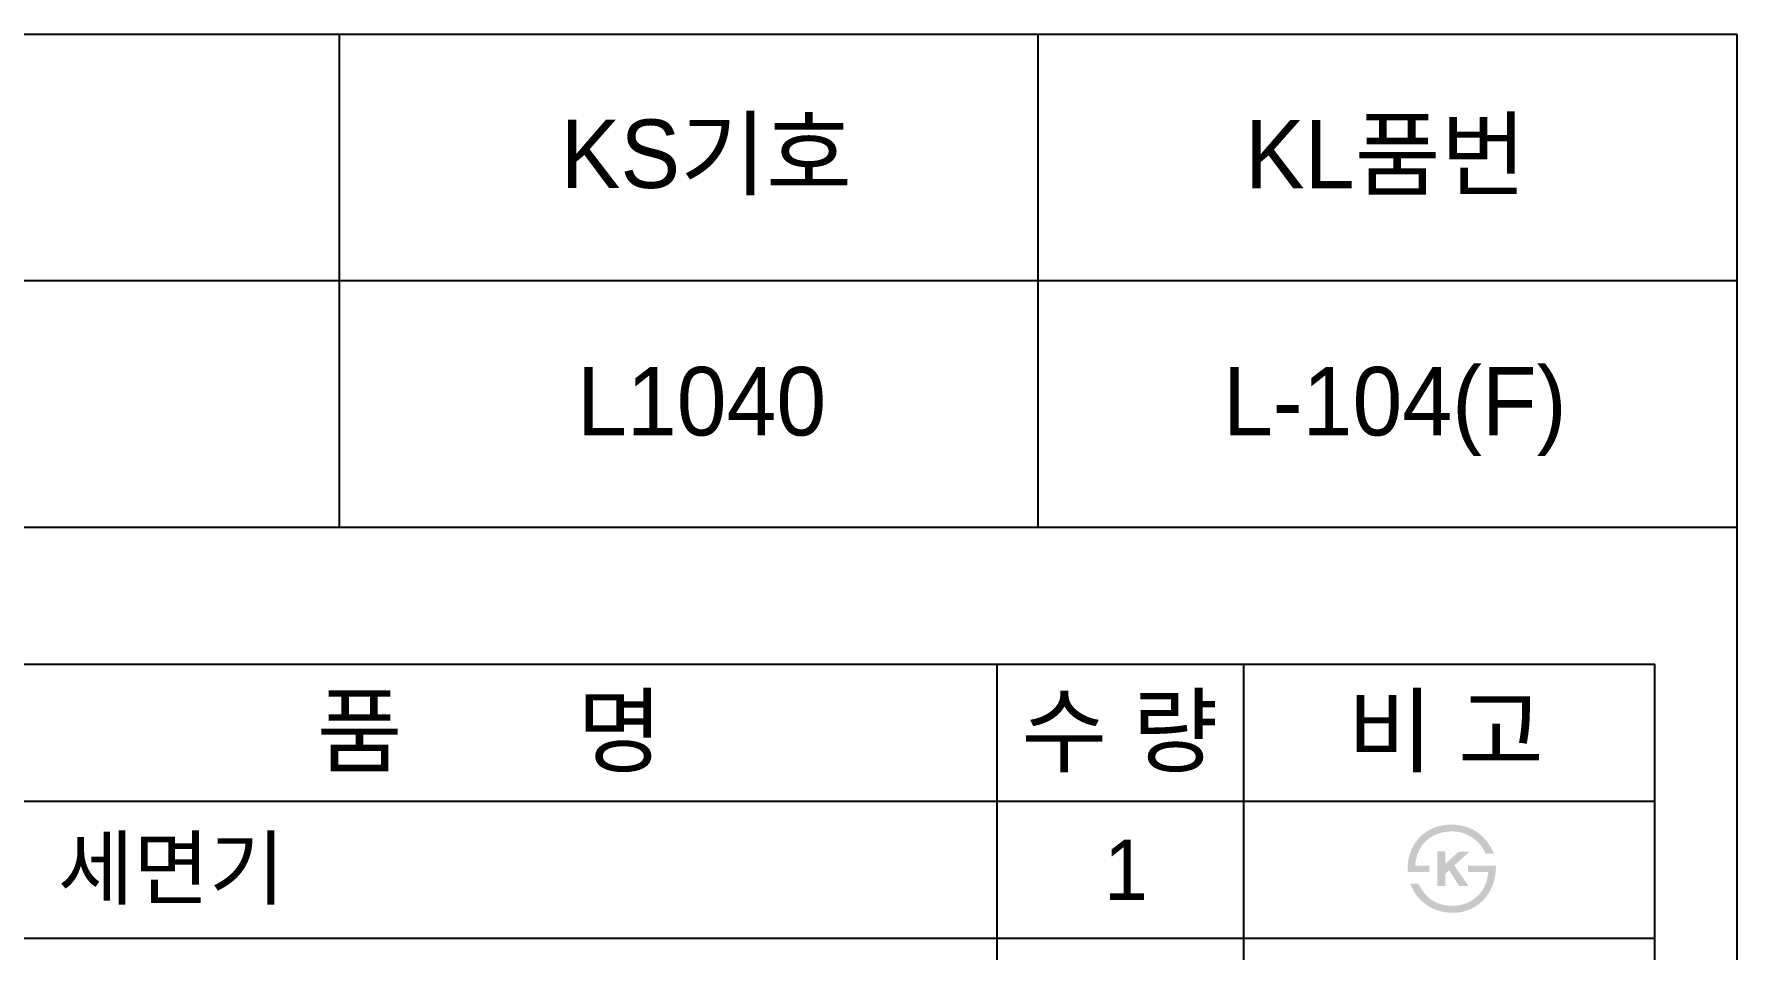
# Model space of a CAD drawing. Header units: millimetres. Extents: x 0 to 4460, y -80 to 3036.
# Drawn here: x 1414 to 2160, y 2635 to 3036 of the extents above; entities that cross this region are included whole.
import ezdxf
from ezdxf.enums import TextEntityAlignment as Align

# ---------------------------------------------------------------- set-up
doc = ezdxf.new("R2010")
doc.units = ezdxf.units.MM
doc.header["$LTSCALE"] = 0.5
doc.header["$MEASUREMENT"] = 0
doc.layers.add('TEXT', color=7, linetype='Continuous')
doc.layers.add('도각라인', color=7, linetype='Continuous')
doc.styles.add('타이틀', font='H2GTRM.TTF', dxfattribs={"height": 25})

msp = doc.modelspace()

# ---------------------------------------------------------------- hatches: boundary and pattern name
at = {"layer": 'TEXT'}
for points in [[(2015.82, 2669), (2015.8, 2669.5), (2015.79, 2669.99), (2015.78, 2670.48), (2015.79, 2670.96), (2015.81, 2671.45), (2015.84, 2671.93), (2015.87, 2672.41), (2015.92, 2672.89), (2015.98, 2673.36), (2016.05, 2673.83), (2016.13, 2674.3), (2016.22, 2674.77), (2016.32, 2675.24), (2016.43, 2675.7), (2016.55, 2676.16), (2016.68, 2676.62), (2016.82, 2677.08), (2016.98, 2677.54), (2017.14, 2677.99), (2017.32, 2678.43), (2017.5, 2678.87), (2017.7, 2679.3), (2017.9, 2679.72), (2018.12, 2680.14), (2018.34, 2680.54), (2018.58, 2680.94), (2018.82, 2681.34), (2019.07, 2681.73), (2019.34, 2682.11), (2019.61, 2682.48), (2019.9, 2682.84), (2020.5, 2683.58), (2020.82, 2683.95), (2021.16, 2684.3), (2021.49, 2684.65), (2021.84, 2684.98), (2022.2, 2685.3), (2022.56, 2685.61), (2022.94, 2685.91), (2023.32, 2686.2), (2023.71, 2686.48), (2024.1, 2686.75), (2024.51, 2687.01), (2024.93, 2687.26), (2025.35, 2687.49), (2025.78, 2687.72), (2026.22, 2687.93), (2026.71, 2688.15), (2027.2, 2688.35), (2027.69, 2688.54), (2028.2, 2688.72), (2028.71, 2688.88), (2029.23, 2689.03), (2029.76, 2689.17), (2030.29, 2689.29), (2030.83, 2689.4), (2031.38, 2689.49), (2031.94, 2689.58), (2032.5, 2689.64), (2033.07, 2689.7), (2033.65, 2689.74), (2034.24, 2689.76), (2034.83, 2689.78), (2035.74, 2689.75), (2036.19, 2689.72), (2036.64, 2689.69), (2037.08, 2689.65), (2037.52, 2689.6), (2037.95, 2689.55), (2038.38, 2689.49), (2038.8, 2689.42), (2039.22, 2689.34), (2039.63, 2689.25), (2040.04, 2689.16), (2040.44, 2689.06), (2040.84, 2688.95), (2041.24, 2688.83), (2041.63, 2688.71), (2042.02, 2688.58), (2042.4, 2688.44), (2042.77, 2688.29), (2043.15, 2688.14), (2043.52, 2687.98), (2043.88, 2687.81), (2044.24, 2687.63), (2044.59, 2687.45), (2044.94, 2687.25), (2045.29, 2687.05), (2045.63, 2686.85), (2045.96, 2686.63), (2046.3, 2686.41), (2046.62, 2686.18), (2046.95, 2685.94), (2047.26, 2685.69), (2047.77, 2685.28), (2048.26, 2684.85), (2048.73, 2684.4), (2049.19, 2683.94), (2049.64, 2683.46), (2050.07, 2682.96), (2050.48, 2682.45), (2050.88, 2681.92), (2051.26, 2681.38), (2051.63, 2680.81), (2051.98, 2680.24), (2052.32, 2679.64), (2052.64, 2679.03), (2052.95, 2678.4), (2053.25, 2677.75), (2053.52, 2677.09), (2053.52, 2677.09), (2049.8, 2677.09), (2049.8, 2677.09), (2049.73, 2677.3), (2049.65, 2677.51), (2049.57, 2677.72), (2049.48, 2677.93), (2049.39, 2678.13), (2049.29, 2678.34), (2049.19, 2678.54), (2049.09, 2678.75), (2048.98, 2678.95), (2048.86, 2679.15), (2048.74, 2679.35), (2048.62, 2679.55), (2048.49, 2679.75), (2048.36, 2679.94), (2048.22, 2680.14), (2048.08, 2680.33), (2047.93, 2680.53), (2047.78, 2680.72), (2047.46, 2681.1), (2047.13, 2681.48), (2046.77, 2681.85), (2046.4, 2682.22), (2046, 2682.59), (2045.59, 2682.95), (2045.16, 2683.31), (2044.89, 2683.52), (2044.61, 2683.73), (2044.33, 2683.93), (2044.04, 2684.12), (2043.76, 2684.31), (2043.47, 2684.48), (2043.18, 2684.66), (2042.88, 2684.82), (2042.59, 2684.98), (2042.29, 2685.13), (2041.99, 2685.28), (2041.69, 2685.42), (2041.38, 2685.55), (2041.08, 2685.68), (2040.77, 2685.79), (2040.45, 2685.91), (2040.14, 2686.01), (2039.82, 2686.11), (2039.51, 2686.2), (2039.19, 2686.29), (2038.86, 2686.36), (2038.54, 2686.43), (2038.21, 2686.5), (2037.88, 2686.56), (2037.55, 2686.61), (2037.21, 2686.65), (2036.88, 2686.69), (2036.54, 2686.72), (2036.2, 2686.74), (2035.85, 2686.76), (2035.51, 2686.77), (2035.16, 2686.77), (2034.74, 2686.77), (2034.33, 2686.76), (2033.92, 2686.74), (2033.52, 2686.71), (2033.12, 2686.68), (2032.72, 2686.63), (2032.33, 2686.58), (2031.95, 2686.52), (2031.57, 2686.46), (2031.19, 2686.38), (2030.82, 2686.3), (2030.45, 2686.21), (2030.09, 2686.11), (2029.73, 2686.01), (2029.37, 2685.89), (2029.02, 2685.77), (2028.68, 2685.64), (2028.33, 2685.51), (2028, 2685.36), (2027.67, 2685.21), (2027.34, 2685.05), (2027.01, 2684.88), (2026.7, 2684.7), (2026.38, 2684.52), (2026.07, 2684.33), (2025.77, 2684.13), (2025.47, 2683.92), (2025.17, 2683.71), (2024.88, 2683.48), (2024.59, 2683.25), (2024.31, 2683.01), (2024.03, 2682.77), (2023.75, 2682.5), (2023.48, 2682.24), (2023.22, 2681.97), (2022.96, 2681.69), (2022.71, 2681.41), (2022.47, 2681.12), (2022.24, 2680.83), (2022.02, 2680.53), (2021.8, 2680.23), (2021.6, 2679.92), (2021.4, 2679.6), (2021.21, 2679.29), (2021.03, 2678.96), (2020.85, 2678.63), (2020.69, 2678.3), (2020.53, 2677.96), (2020.38, 2677.62), (2020.24, 2677.27), (2020.11, 2676.91), (2019.98, 2676.55), (2019.87, 2676.19), (2019.76, 2675.81), (2019.66, 2675.44), (2019.56, 2675.06), (2019.48, 2674.67), (2019.41, 2674.28), (2019.34, 2673.88), (2019.28, 2673.48), (2019.23, 2673.08), (2019.18, 2672.66), (2019.15, 2672.25), (2019.12, 2671.82), (2019.12, 2671.82), (2025.34, 2671.82), (2025.34, 2671.82), (2025.34, 2671.82), (2025.34, 2669), (2025.34, 2669), (2025.33, 2669), (2015.82, 2669)], [(2032.33, 2672.65), (2038.09, 2677.87), (2042.73, 2677.87), (2036.29, 2671.93), (2042.33, 2662.92), (2038.27, 2662.92), (2034, 2669.77), (2032.33, 2668.28), (2032.33, 2662.92), (2028.79, 2662.92), (2028.79, 2678.01), (2032.33, 2678.01)], [(2054.42, 2671.82), (2054.43, 2671.3), (2054.42, 2670.77), (2054.41, 2670.25), (2054.38, 2669.73), (2054.34, 2669.22), (2054.29, 2668.7), (2054.23, 2668.2), (2054.15, 2667.69), (2054.07, 2667.19), (2053.97, 2666.69), (2053.87, 2666.19), (2053.75, 2665.69), (2053.62, 2665.2), (2053.48, 2664.72), (2053.33, 2664.23), (2053.16, 2663.75), (2052.99, 2663.29), (2052.82, 2662.83), (2052.63, 2662.38), (2052.43, 2661.94), (2052.23, 2661.5), (2052.01, 2661.07), (2051.79, 2660.65), (2051.55, 2660.24), (2051.31, 2659.83), (2051.06, 2659.43), (2050.79, 2659.04), (2050.52, 2658.65), (2050.24, 2658.27), (2049.95, 2657.9), (2049.65, 2657.53), (2049.34, 2657.18), (2049.01, 2656.83), (2048.68, 2656.49), (2048.35, 2656.15), (2048, 2655.84), (2047.65, 2655.53), (2047.3, 2655.23), (2046.93, 2654.94), (2046.56, 2654.66), (2046.18, 2654.39), (2045.8, 2654.13), (2045.41, 2653.88), (2045.01, 2653.65), (2044.61, 2653.42), (2044.2, 2653.2), (2043.78, 2652.99), (2043.35, 2652.79), (2042.91, 2652.6), (2042.47, 2652.41), (2042.02, 2652.24), (2041.57, 2652.08), (2041.12, 2651.94), (2040.66, 2651.81), (2040.2, 2651.69), (2039.73, 2651.58), (2039.27, 2651.48), (2038.79, 2651.4), (2038.32, 2651.33), (2037.84, 2651.27), (2037.36, 2651.23), (2036.87, 2651.2), (2036.38, 2651.18), (2035.89, 2651.17), (2035.09, 2651.18), (2034.3, 2651.21), (2033.53, 2651.27), (2032.77, 2651.35), (2032.02, 2651.45), (2031.65, 2651.52), (2031.28, 2651.59), (2030.92, 2651.66), (2030.56, 2651.74), (2030.2, 2651.83), (2029.85, 2651.92), (2029.5, 2652.02), (2029.15, 2652.13), (2028.8, 2652.24), (2028.46, 2652.35), (2028.12, 2652.48), (2027.79, 2652.61), (2027.45, 2652.75), (2027.12, 2652.89), (2026.8, 2653.04), (2026.47, 2653.19), (2026.15, 2653.35), (2025.83, 2653.52), (2025.52, 2653.69), (2025.21, 2653.87), (2024.9, 2654.06), (2024.27, 2654.46), (2023.96, 2654.67), (2023.65, 2654.89), (2023.34, 2655.12), (2023.04, 2655.35), (2022.75, 2655.59), (2022.46, 2655.83), (2022.17, 2656.08), (2021.89, 2656.34), (2021.62, 2656.6), (2021.35, 2656.87), (2021.09, 2657.14), (2020.83, 2657.42), (2020.57, 2657.7), (2020.33, 2657.99), (2020.08, 2658.29), (2019.85, 2658.59), (2019.61, 2658.9), (2019.39, 2659.22), (2019.16, 2659.54), (2018.95, 2659.86), (2018.74, 2660.2), (2018.53, 2660.53), (2018.33, 2660.88), (2018.13, 2661.23), (2017.94, 2661.58), (2017.75, 2661.94), (2017.57, 2662.31), (2017.23, 2663.06), (2016.9, 2663.84), (2016.9, 2663.84), (2020.44, 2663.84), (2020.44, 2663.84), (2020.72, 2663.33), (2021, 2662.83), (2021.28, 2662.35), (2021.57, 2661.88), (2021.87, 2661.43), (2022.18, 2660.99), (2022.49, 2660.56), (2022.8, 2660.15), (2023.13, 2659.75), (2023.46, 2659.37), (2023.79, 2659), (2024.14, 2658.64), (2024.48, 2658.3), (2024.84, 2657.97), (2025.2, 2657.66), (2025.57, 2657.36), (2025.84, 2657.15), (2026.11, 2656.95), (2026.39, 2656.76), (2026.67, 2656.57), (2026.96, 2656.39), (2027.25, 2656.22), (2027.54, 2656.06), (2027.83, 2655.9), (2028.13, 2655.75), (2028.43, 2655.61), (2028.74, 2655.47), (2029.05, 2655.34), (2029.36, 2655.22), (2029.67, 2655.11), (2029.99, 2655), (2030.31, 2654.9), (2030.64, 2654.81), (2030.97, 2654.73), (2031.3, 2654.65), (2031.63, 2654.58), (2031.97, 2654.51), (2032.31, 2654.46), (2032.66, 2654.41), (2033, 2654.37), (2033.36, 2654.33), (2033.71, 2654.31), (2034.07, 2654.29), (2034.43, 2654.27), (2034.8, 2654.27), (2035.16, 2654.27), (2035.54, 2654.28), (2036.57, 2654.31), (2036.9, 2654.32), (2037.22, 2654.35), (2037.54, 2654.38), (2037.86, 2654.41), (2038.18, 2654.46), (2038.5, 2654.51), (2038.81, 2654.57), (2039.12, 2654.63), (2039.43, 2654.7), (2039.74, 2654.78), (2040.05, 2654.86), (2040.35, 2654.95), (2040.66, 2655.05), (2040.96, 2655.15), (2041.26, 2655.26), (2041.55, 2655.38), (2041.85, 2655.5), (2042.14, 2655.63), (2042.43, 2655.77), (2042.72, 2655.91), (2043, 2656.06), (2043.29, 2656.22), (2043.57, 2656.38), (2043.85, 2656.55), (2044.13, 2656.73), (2044.4, 2656.91), (2044.68, 2657.11), (2044.95, 2657.3), (2045.22, 2657.51), (2045.49, 2657.72), (2045.79, 2657.98), (2046.09, 2658.24), (2046.38, 2658.51), (2046.66, 2658.79), (2046.94, 2659.07), (2047.2, 2659.36), (2047.46, 2659.66), (2047.7, 2659.96), (2047.94, 2660.27), (2048.17, 2660.58), (2048.4, 2660.9), (2048.61, 2661.22), (2048.81, 2661.56), (2049.01, 2661.89), (2049.2, 2662.24), (2049.37, 2662.59), (2049.54, 2662.94), (2049.71, 2663.3), (2049.86, 2663.67), (2050, 2664.05), (2050.14, 2664.42), (2050.27, 2664.81), (2050.38, 2665.2), (2050.49, 2665.6), (2050.59, 2666), (2050.69, 2666.42), (2050.77, 2666.83), (2050.85, 2667.25), (2050.91, 2667.68), (2050.97, 2668.12), (2051.02, 2668.56), (2051.06, 2669), (2051.06, 2669), (2042.15, 2669), (2042.15, 2669), (2042.15, 2669), (2042.15, 2671.82), (2042.15, 2671.82), (2042.15, 2671.82), (2054.42, 2671.82)]]:
    msp.add_hatch(color=256, dxfattribs=at).paths.add_polyline_path(points, flags=0)

# ---------------------------------------------------------------- linework, layer by layer
at = {"layer": '도각라인', "color": 7}
for p, q in [((0, 3036), (2160, 3036)), ((1548, 2820), (1548, 3036)), ((1854, 2820), (1854, 3036)), ((2160, 3036), (2160, 0)), ((624, 2928), (2160, 2928)), ((0, 2820), (2160, 2820)), ((1170, 2760), (2124, 2760)), ((1836, 2460), (1836, 2760)), ((1944, 2460), (1944, 2760)), ((2124, 2460), (2124, 2760)), ((1170, 2700), (2124, 2700)), ((1170, 2640), (2124, 2640))]:
    msp.add_line(p, q, dxfattribs=at)

# ---------------------------------------------------------------- texts
at = {"layer": 'TEXT', "style": '타이틀'}
for s, height, p in [('KS기호', 30, (1708.62, 2983.58)), ('KL품번', 30, (2006.14, 2983.38)), ('L1040', 30, (1706.54, 2875.2)), ('L-104(F)', 30, (2010.14, 2875.2)), ('품       명', 30, (1613.78, 2730.88)), ('수 량', 30, (1889.73, 2730.88)), ('비 고', 30, (2032.35, 2730.88)), ('세면기', 26.4, (1474.3, 2670.76)), ('1', 26.4, (1892.37, 2670))]:
    msp.add_text(s, height=height, dxfattribs=at).set_placement(p, align=Align.MIDDLE_CENTER)

doc.saveas('drawing.dxf')
